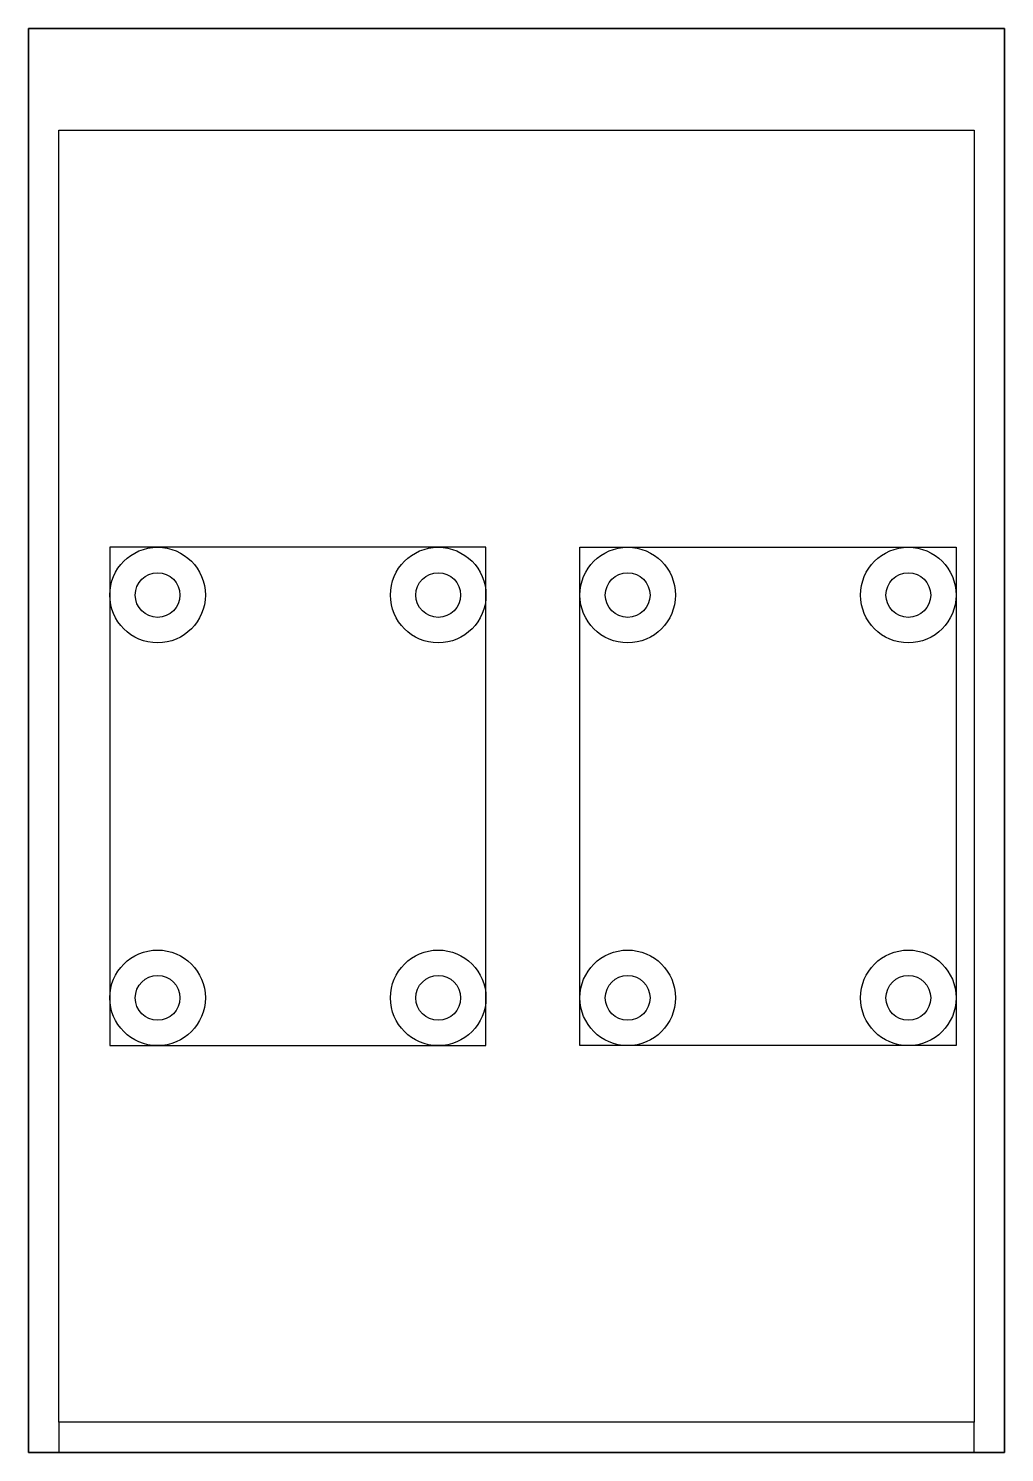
# Model space of a CAD drawing. Header units: inches. Extents: x -1.2 to 1.2, y -2.52 to 0.97.
import ezdxf

# ---------------------------------------------------------------- set-up
doc = ezdxf.new("R2010")
doc.units = ezdxf.units.IN
doc.layers.get('0').update_dxf_attribs({"linetype": 'CONTINUOUS'})

msp = doc.modelspace()

# ---------------------------------------------------------------- linework, layer by layer
for p, q in [((1.2, 0.975), (-1.2, 0.975)), ((-1.2, 0.975), (-1.2, -2.525)), ((-1.2, 0.975), (1.2, 0.975)), ((-1.2, 0.725), (-1.2, 0.975)), ((1.2, -2.525), (1.2, 0.975)), ((1.2, 0.975), (1.2, 0.725)), ((-1.125, -2.45), (-1.125, -2.525)), ((1.125, -2.525), (1.125, -2.45)), ((-1.2, -2.525), (1.2, -2.525))]:
    msp.add_line(p, q)
for points in [[(-1.2, 0.975), (1.2, 0.975), (1.2, -2.525), (-1.2, -2.525)], [(1.125, -2.45), (-1.125, -2.45), (-1.125, 0.725), (1.125, 0.725)], [(-0.075, -0.3), (-1, -0.3), (-1, -1.525), (-0.075, -1.525)], [(0.1559, -0.3), (1.0809, -0.3), (1.0809, -1.525), (0.1559, -1.525)]]:
    msp.add_lwpolyline(points, close=True)
for centre, radius in [((-0.8825, -0.4175), 0.1175), ((-0.1925, -0.4175), 0.1175), ((0.2734, -0.4175), 0.1175), ((0.9634, -0.4175), 0.1175), ((-0.8825, -0.4175), 0.055), ((-0.1925, -0.4175), 0.055), ((0.2734, -0.4175), 0.055), ((0.9634, -0.4175), 0.055), ((-0.8825, -1.4075), 0.1175), ((-0.1925, -1.4075), 0.1175), ((0.2734, -1.4075), 0.1175), ((0.9634, -1.4075), 0.1175), ((-0.8825, -1.4075), 0.055), ((-0.1925, -1.4075), 0.055), ((0.2734, -1.4075), 0.055), ((0.9634, -1.4075), 0.055)]:
    msp.add_circle(centre, radius)

doc.saveas('drawing.dxf')
